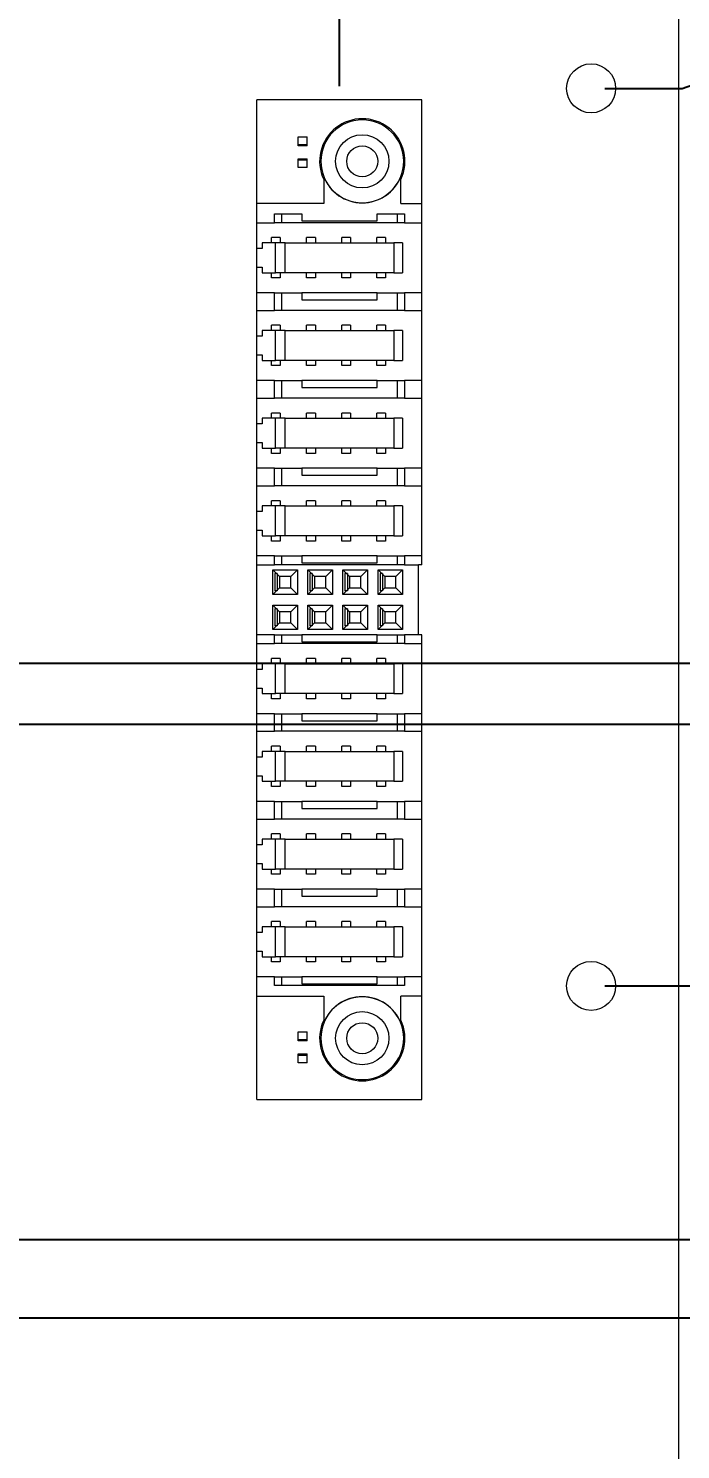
# Model space of a CAD drawing. Header units: millimetres. Extents: x -84 to 500, y -79 to 355.
# Drawn here: x 384.7 to 431.9, y 112.8 to 215.7 of the extents above; entities that cross this region are included whole.
import ezdxf
from ezdxf.lldxf.tags import DXFTag

# ---------------------------------------------------------------- set-up
doc = ezdxf.new("R2010")
doc.units = ezdxf.units.MM
doc.header["$PDSIZE"] = -1
tags = doc.linetypes.add('HIDDEN', pattern=[1.905, 1.27, -0.635]).pattern_tags.tags
tags[6:7] = [DXFTag(74, 4), DXFTag(75, 0), DXFTag(340, '0'), DXFTag(46, 1.0), DXFTag(50, 0.0), DXFTag(44, 0.0), DXFTag(45, 0.0)]
tags[4:5] = [DXFTag(74, 4), DXFTag(75, 0), DXFTag(340, '0'), DXFTag(46, 1.0), DXFTag(50, 0.0), DXFTag(44, 0.0), DXFTag(45, 0.0)]
doc.dimstyles.new('ISO-25', dxfattribs={"dimtxt": 2.5, "dimasz": 2.5, "dimexe": 1.25, "dimexo": 0.625, "dimtad": 1, "dimtxsty": 'Standard', "dimcen": 2.5, "dimadec": 0, "dimazin": 0, "dimtfac": 1, "dimtmove": 0, "dimatfit": 3, "dimfxl": 0, "dimarcsym": 0})

# ---------------------------------------------------------------- blocks, each defined once
blk = doc.blocks.new('*D34')
at = {"color": 0, "linetype": 'ByBlock', "lineweight": -2}
for p, q in [((426.45, 146.35), (440.11, 146.35)), ((440.11, 146.35), (446.71, 141.51)), ((446.71, 141.51), (474.68, 141.51))]:
    blk.add_line(p, q, dxfattribs=at)
at = {"layer": 'DEFPOINTS', "color": 0, "linetype": 'ByBlock'}
blk.add_point((425.45, 146.35), dxfattribs=at)
at = {"color": 0, "linetype": 'ByBlock', "insert": (464.76, 144.79), "char_height": 3.5, "attachment_point": 5}
blk.add_mtext('146,350', dxfattribs=at)
blk = doc.blocks.new('*D103')
at = {"color": 0, "linetype": 'ByBlock', "lineweight": -2}
blk.add_line((392.56, 287.37), (392.56, 345.31), dxfattribs=at)
at = {"layer": 'DEFPOINTS', "color": 0, "linetype": 'ByBlock'}
blk.add_point((392.56, 286.37), dxfattribs=at)
at = {"color": 0, "linetype": 'ByBlock', "insert": (389.29, 334.81), "char_height": 3.5, "attachment_point": 5, "rotation": 90}
blk.add_mtext('392,560', dxfattribs=at)
blk = doc.blocks.new('*D60')
at = {"color": 0, "linetype": 'ByBlock', "lineweight": -2}
for p, q in [((429.69, 279.42), (436.29, 282.06)), ((436.29, 282.06), (465.42, 282.06)), ((399.51, 279.42), (429.69, 279.42))]:
    blk.add_line(p, q, dxfattribs=at)
at = {"layer": 'DEFPOINTS', "color": 0, "linetype": 'ByBlock'}
blk.add_point((398.51, 279.42), dxfattribs=at)
at = {"color": 0, "linetype": 'ByBlock', "insert": (454.92, 285.33), "char_height": 3.5, "attachment_point": 5}
blk.add_mtext('279,420', dxfattribs=at)
blk = doc.blocks.new('*D190')
at = {"color": 0, "linetype": 'ByBlock', "lineweight": -2}
for p, q in [((429.83, 280.62), (436.43, 290.71)), ((436.43, 290.71), (464.96, 290.71)), ((361.26, 280.62), (429.83, 280.62))]:
    blk.add_line(p, q, dxfattribs=at)
at = {"layer": 'DEFPOINTS', "color": 0, "linetype": 'ByBlock'}
blk.add_point((360.26, 280.62), dxfattribs=at)
at = {"color": 0, "linetype": 'ByBlock', "insert": (454.76, 293.98), "char_height": 3.5, "attachment_point": 5}
blk.add_mtext('280,620', dxfattribs=at)
blk = doc.blocks.new('*D116')
at = {"color": 0, "linetype": 'ByBlock', "lineweight": -2}
for p, q in [((400.94, 308.34), (400.94, 337.47)), ((407.24, 301.74), (400.94, 308.34)), ((407.24, 211.51), (407.24, 301.74))]:
    blk.add_line(p, q, dxfattribs=at)
at = {"layer": 'DEFPOINTS', "color": 0, "linetype": 'ByBlock'}
blk.add_point((407.24, 210.51), dxfattribs=at)
at = {"color": 0, "linetype": 'ByBlock', "insert": (397.67, 326.97), "char_height": 3.5, "attachment_point": 5, "rotation": 90}
blk.add_mtext('407,239', dxfattribs=at)
blk = doc.blocks.new('*D91')
at = {"color": 0, "linetype": 'ByBlock', "lineweight": -2}
for p, q in [((439.75, 128), (446.35, 133.07)), ((446.35, 133.07), (473.13, 133.07)), ((355.71, 128), (439.75, 128))]:
    blk.add_line(p, q, dxfattribs=at)
at = {"layer": 'DEFPOINTS', "color": 0, "linetype": 'ByBlock'}
blk.add_point((354.71, 128), dxfattribs=at)
at = {"color": 0, "linetype": 'ByBlock', "insert": (463.8, 136.35), "char_height": 3.5, "attachment_point": 5}
blk.add_mtext('128,000', dxfattribs=at)
blk = doc.blocks.new('*D90')
at = {"color": 0, "linetype": 'ByBlock', "lineweight": -2}
for p, q in [((383.58, 122.31), (443.52, 122.31)), ((443.52, 122.31), (450.13, 119.45)), ((450.13, 119.45), (476.94, 119.45))]:
    blk.add_line(p, q, dxfattribs=at)
at = {"layer": 'DEFPOINTS', "color": 0, "linetype": 'ByBlock'}
blk.add_point((382.58, 122.31), dxfattribs=at)
at = {"color": 0, "linetype": 'ByBlock', "insert": (467.6, 122.72), "char_height": 3.5, "attachment_point": 5}
blk.add_mtext('122,310', dxfattribs=at)
blk = doc.blocks.new('*D87')
at = {"color": 0, "linetype": 'ByBlock', "lineweight": -2}
for p, q in [((355.71, 165.32), (436.66, 165.32)), ((436.66, 165.32), (443.27, 154.33)), ((443.27, 154.33), (471.24, 154.33))]:
    blk.add_line(p, q, dxfattribs=at)
at = {"layer": 'DEFPOINTS', "color": 0, "linetype": 'ByBlock'}
blk.add_point((354.71, 165.32), dxfattribs=at)
at = {"color": 0, "linetype": 'ByBlock', "insert": (461.32, 157.6), "char_height": 3.5, "attachment_point": 5}
blk.add_mtext('165,320', dxfattribs=at)
blk = doc.blocks.new('*D86')
at = {"color": 0, "linetype": 'ByBlock', "lineweight": -2}
for p, q in [((435.68, 169.72), (442.28, 178.62)), ((442.28, 178.62), (470.26, 178.62)), ((383.58, 169.72), (435.68, 169.72))]:
    blk.add_line(p, q, dxfattribs=at)
at = {"layer": 'DEFPOINTS', "color": 0, "linetype": 'ByBlock'}
blk.add_point((382.58, 169.72), dxfattribs=at)
at = {"color": 0, "linetype": 'ByBlock', "insert": (460.33, 181.9), "char_height": 3.5, "attachment_point": 5}
blk.add_mtext('169,720', dxfattribs=at)
blk = doc.blocks.new('*D93')
at = {"color": 0, "linetype": 'ByBlock', "lineweight": -2}
for p, q in [((432.05, 211.35), (437.71, 213.37)), ((437.71, 213.37), (464.53, 213.37)), ((426.45, 211.35), (432.05, 211.35))]:
    blk.add_line(p, q, dxfattribs=at)
at = {"layer": 'DEFPOINTS', "color": 0, "linetype": 'ByBlock'}
blk.add_point((425.45, 211.35), dxfattribs=at)
at = {"color": 0, "linetype": 'ByBlock', "insert": (455.18, 216.64), "char_height": 3.5, "attachment_point": 5}
blk.add_mtext('211,350', dxfattribs=at)
blk = doc.blocks.new('*D94')
at = {"color": 0, "linetype": 'ByBlock', "lineweight": -2}
for p, q in [((432.1, 298.31), (435.87, 300.37)), ((435.87, 300.37), (463.84, 300.37)), ((426.49, 298.31), (432.1, 298.31))]:
    blk.add_line(p, q, dxfattribs=at)
at = {"layer": 'DEFPOINTS', "color": 0, "linetype": 'ByBlock'}
blk.add_point((425.49, 298.31), dxfattribs=at)
at = {"color": 0, "linetype": 'ByBlock', "insert": (453.92, 303.64), "char_height": 3.5, "attachment_point": 5}
blk.add_mtext('298,310', dxfattribs=at)
blk = doc.blocks.new('*D100')
at = {"color": 0, "linetype": 'ByBlock', "lineweight": -2}
for p, q in [((438.4, 304.8), (441.52, 311.94)), ((441.52, 311.94), (469.46, 311.94)), ((432.8, 304.8), (438.4, 304.8))]:
    blk.add_line(p, q, dxfattribs=at)
at = {"layer": 'DEFPOINTS', "color": 0, "linetype": 'ByBlock'}
blk.add_point((431.8, 304.8), dxfattribs=at)
at = {"color": 0, "linetype": 'ByBlock', "insert": (459.56, 315.22), "char_height": 3.5, "attachment_point": 5}
blk.add_mtext('304,800', dxfattribs=at)
blk = doc.blocks.new('*D102')
at = {"color": 0, "linetype": 'ByBlock', "lineweight": -2}
for p, q in [((423.03, 313.81), (423.03, 341.19)), ((431.8, 311.4), (423.03, 313.81)), ((431.8, 305.8), (431.8, 311.4))]:
    blk.add_line(p, q, dxfattribs=at)
at = {"layer": 'DEFPOINTS', "color": 0, "linetype": 'ByBlock'}
blk.add_point((431.8, 304.8), dxfattribs=at)
at = {"color": 0, "linetype": 'ByBlock', "insert": (419.76, 331.56), "char_height": 3.5, "attachment_point": 5, "rotation": 90}
blk.add_mtext('431,800', dxfattribs=at)
blk = doc.blocks.new('*D114')
at = {"color": 0, "linetype": 'ByBlock', "lineweight": -2}
for p, q in [((427.16, 240.58), (433.77, 246.41)), ((433.77, 246.41), (462.9, 246.41)), ((407.05, 240.58), (427.16, 240.58))]:
    blk.add_line(p, q, dxfattribs=at)
at = {"layer": 'DEFPOINTS', "color": 0, "linetype": 'ByBlock'}
blk.add_point((406.05, 240.58), dxfattribs=at)
at = {"color": 0, "linetype": 'ByBlock', "insert": (452.4, 249.69), "char_height": 3.5, "attachment_point": 5}
blk.add_mtext('240,585', dxfattribs=at)

msp = doc.modelspace()

# ---------------------------------------------------------------- linework, layer by layer
at = {"color": 7, "linetype": 'Continuous', "lineweight": 15}
for p, q in [((431.8, 0), (431.8, 304.8)), ((413.208, 210.51), (401.27, 210.51)), ((401.27, 203.017), (401.27, 210.51)), ((413.208, 203.017), (413.208, 210.51)), ((406.096, 204.956), (406.096, 203.017)), ((411.684, 203.017), (411.684, 204.956)), ((401.27, 145.613), (401.27, 203.017)), ((406.096, 203.017), (401.27, 203.017)), ((411.684, 203.017), (413.208, 203.017)), ((413.208, 176.855), (413.208, 203.017)), ((402.54, 201.62), (402.54, 202.255)), ((402.54, 202.255), (404.5085, 202.255)), ((403.048, 202.255), (403.048, 201.62)), ((404.5085, 202.255), (404.5085, 201.747)), ((404.5085, 201.747), (409.9695, 201.747)), ((409.9695, 201.747), (409.9695, 202.255)), ((409.9695, 202.255), (411.938, 202.255)), ((411.43, 201.62), (411.43, 202.255)), ((411.938, 202.255), (411.938, 201.62)), ((411.938, 201.62), (402.54, 201.62)), ((403.302, 200.1595), (411.176, 200.1595)), ((403.302, 198.0005), (403.302, 200.1595)), ((411.176, 200.1595), (411.176, 198.0005)), ((411.176, 198.0005), (403.302, 198.0005)), ((402.54, 195.27), (402.54, 196.54)), ((402.54, 196.54), (404.5085, 196.54)), ((403.048, 196.54), (403.048, 195.27)), ((404.5085, 196.54), (404.5085, 196.032)), ((404.5085, 196.032), (409.9695, 196.032)), ((409.9695, 196.032), (409.9695, 196.54)), ((409.9695, 196.54), (411.938, 196.54)), ((411.43, 195.27), (411.43, 196.54)), ((411.938, 196.54), (411.938, 195.27)), ((411.938, 195.27), (402.54, 195.27)), ((403.302, 193.8095), (411.176, 193.8095)), ((403.302, 191.6505), (403.302, 193.8095)), ((411.176, 193.8095), (411.176, 191.6505)), ((411.176, 191.6505), (403.302, 191.6505)), ((402.54, 188.92), (402.54, 190.19)), ((402.54, 190.19), (404.5085, 190.19)), ((403.048, 190.19), (403.048, 188.92)), ((404.5085, 190.19), (404.5085, 189.682)), ((404.5085, 189.682), (409.9695, 189.682)), ((409.9695, 189.682), (409.9695, 190.19)), ((409.9695, 190.19), (411.938, 190.19)), ((411.43, 188.92), (411.43, 190.19)), ((411.938, 190.19), (411.938, 188.92)), ((411.938, 188.92), (402.54, 188.92)), ((403.302, 185.3005), (403.302, 187.4595)), ((403.302, 187.4595), (411.176, 187.4595)), ((411.176, 187.4595), (411.176, 185.3005)), ((411.176, 185.3005), (403.302, 185.3005)), ((402.54, 182.57), (402.54, 183.84)), ((402.54, 183.84), (404.5085, 183.84)), ((403.048, 183.84), (403.048, 182.57)), ((404.5085, 183.84), (404.5085, 183.332)), ((404.5085, 183.332), (409.9695, 183.332)), ((409.9695, 183.332), (409.9695, 183.84)), ((409.9695, 183.84), (411.938, 183.84)), ((411.43, 182.57), (411.43, 183.84)), ((411.938, 183.84), (411.938, 182.57)), ((411.938, 182.57), (402.54, 182.57)), ((403.302, 181.1095), (411.176, 181.1095)), ((403.302, 178.9505), (403.302, 181.1095)), ((411.176, 181.1095), (411.176, 178.9505)), ((411.176, 178.9505), (403.302, 178.9505)), ((402.54, 176.855), (402.54, 177.49)), ((402.54, 177.49), (404.5085, 177.49)), ((403.048, 177.49), (403.048, 176.855)), ((404.5085, 177.49), (404.5085, 176.982)), ((409.9695, 177.49), (411.938, 177.49)), ((409.9695, 176.982), (409.9695, 177.49)), ((411.43, 176.855), (411.43, 177.49)), ((411.938, 177.49), (411.938, 176.855)), ((402.413, 174.696), (402.413, 176.474)), ((402.8956, 175.9914), (402.413, 176.474)), ((402.413, 176.474), (404.191, 176.474)), ((411.938, 176.855), (402.54, 176.855)), ((402.8956, 175.9914), (402.8956, 175.1786)), ((403.7084, 175.9914), (402.8956, 175.9914)), ((403.7084, 175.9914), (404.191, 176.474)), ((403.7084, 175.1786), (403.7084, 175.9914)), ((404.191, 176.474), (404.191, 174.696)), ((404.5085, 176.982), (409.9695, 176.982)), ((405.4356, 175.9914), (404.953, 176.474)), ((404.953, 176.474), (406.731, 176.474)), ((404.953, 174.696), (404.953, 176.474)), ((406.2484, 175.9914), (405.4356, 175.9914)), ((405.4356, 175.9914), (405.4356, 175.1786)), ((406.2484, 175.9914), (406.731, 176.474)), ((406.2484, 175.1786), (406.2484, 175.9914)), ((406.731, 176.474), (406.731, 174.696)), ((407.9756, 175.9914), (407.493, 176.474)), ((407.493, 176.474), (409.271, 176.474)), ((407.493, 174.696), (407.493, 176.474)), ((408.7884, 175.9914), (407.9756, 175.9914)), ((407.9756, 175.9914), (407.9756, 175.1786)), ((408.7884, 175.9914), (409.271, 176.474)), ((408.7884, 175.1786), (408.7884, 175.9914)), ((409.271, 176.474), (409.271, 174.696)), ((410.5156, 175.9914), (410.033, 176.474)), ((410.033, 176.474), (411.811, 176.474)), ((410.033, 174.696), (410.033, 176.474)), ((411.3284, 175.9914), (410.5156, 175.9914)), ((410.5156, 175.9914), (410.5156, 175.1786)), ((411.3284, 175.9914), (411.811, 176.474)), ((411.3284, 175.1786), (411.3284, 175.9914)), ((411.811, 176.474), (411.811, 174.696)), ((413.208, 176.855), (412.954, 176.855)), ((412.954, 171.775), (412.954, 176.855)), ((402.8956, 175.1786), (402.413, 174.696)), ((402.8956, 175.1786), (403.7084, 175.1786)), ((404.191, 174.696), (403.7084, 175.1786)), ((405.4356, 175.1786), (404.953, 174.696)), ((405.4356, 175.1786), (406.2484, 175.1786)), ((406.731, 174.696), (406.2484, 175.1786)), ((407.9756, 175.1786), (407.493, 174.696)), ((407.9756, 175.1786), (408.7884, 175.1786)), ((409.271, 174.696), (408.7884, 175.1786)), ((410.5156, 175.1786), (410.033, 174.696)), ((410.5156, 175.1786), (411.3284, 175.1786)), ((411.811, 174.696), (411.3284, 175.1786)), ((404.191, 174.696), (402.413, 174.696)), ((402.413, 172.156), (402.413, 173.934)), ((402.8956, 173.4514), (402.413, 173.934)), ((402.413, 173.934), (404.191, 173.934)), ((403.7084, 173.4514), (404.191, 173.934)), ((404.191, 173.934), (404.191, 172.156)), ((406.731, 174.696), (404.953, 174.696)), ((404.953, 172.156), (404.953, 173.934)), ((405.4356, 173.4514), (404.953, 173.934)), ((404.953, 173.934), (406.731, 173.934)), ((406.2484, 173.4514), (406.731, 173.934)), ((406.731, 173.934), (406.731, 172.156)), ((409.271, 174.696), (407.493, 174.696)), ((407.9756, 173.4514), (407.493, 173.934)), ((407.493, 173.934), (409.271, 173.934)), ((407.493, 172.156), (407.493, 173.934)), ((408.7884, 173.4514), (409.271, 173.934)), ((409.271, 173.934), (409.271, 172.156)), ((411.811, 174.696), (410.033, 174.696)), ((410.5156, 173.4514), (410.033, 173.934)), ((410.033, 173.934), (411.811, 173.934)), ((410.033, 172.156), (410.033, 173.934)), ((411.3284, 173.4514), (411.811, 173.934)), ((411.811, 173.934), (411.811, 172.156)), ((402.8956, 173.4514), (402.8956, 172.6386)), ((403.7084, 173.4514), (402.8956, 173.4514)), ((403.7084, 172.6386), (403.7084, 173.4514)), ((405.4356, 173.4514), (405.4356, 172.6386)), ((406.2484, 173.4514), (405.4356, 173.4514)), ((406.2484, 172.6386), (406.2484, 173.4514)), ((408.7884, 173.4514), (407.9756, 173.4514)), ((407.9756, 173.4514), (407.9756, 172.6386)), ((408.7884, 172.6386), (408.7884, 173.4514)), ((411.3284, 173.4514), (410.5156, 173.4514)), ((410.5156, 173.4514), (410.5156, 172.6386)), ((411.3284, 172.6386), (411.3284, 173.4514)), ((402.8956, 172.6386), (402.413, 172.156)), ((404.191, 172.156), (402.413, 172.156)), ((402.8956, 172.6386), (403.7084, 172.6386)), ((404.191, 172.156), (403.7084, 172.6386)), ((405.4356, 172.6386), (404.953, 172.156)), ((406.731, 172.156), (404.953, 172.156)), ((405.4356, 172.6386), (406.2484, 172.6386)), ((406.731, 172.156), (406.2484, 172.6386)), ((407.9756, 172.6386), (407.493, 172.156)), ((409.271, 172.156), (407.493, 172.156)), ((407.9756, 172.6386), (408.7884, 172.6386)), ((409.271, 172.156), (408.7884, 172.6386)), ((410.5156, 172.6386), (410.033, 172.156)), ((411.811, 172.156), (410.033, 172.156)), ((410.5156, 172.6386), (411.3284, 172.6386)), ((411.811, 172.156), (411.3284, 172.6386)), ((402.54, 171.14), (402.54, 171.775)), ((402.54, 171.775), (404.5085, 171.775)), ((411.938, 171.14), (402.54, 171.14)), ((403.048, 171.775), (403.048, 171.14)), ((404.5085, 171.775), (404.5085, 171.267)), ((404.5085, 171.267), (409.9695, 171.267)), ((409.9695, 171.775), (411.938, 171.775)), ((409.9695, 171.267), (409.9695, 171.775)), ((411.43, 171.14), (411.43, 171.775)), ((411.938, 171.775), (411.938, 171.14)), ((413.208, 171.775), (412.954, 171.775)), ((413.208, 145.613), (413.208, 171.775)), ((403.302, 167.5205), (403.302, 169.6795)), ((403.302, 169.6795), (411.176, 169.6795)), ((411.176, 169.6795), (411.176, 167.5205)), ((411.176, 167.5205), (403.302, 167.5205)), ((402.54, 164.79), (402.54, 166.06)), ((402.54, 166.06), (404.5085, 166.06)), ((403.048, 166.06), (403.048, 164.79)), ((404.5085, 166.06), (404.5085, 165.552)), ((409.9695, 165.552), (409.9695, 166.06)), ((409.9695, 166.06), (411.938, 166.06)), ((411.43, 164.79), (411.43, 166.06)), ((411.938, 166.06), (411.938, 164.79)), ((411.938, 164.79), (402.54, 164.79)), ((404.5085, 165.552), (409.9695, 165.552)), ((403.302, 161.1705), (403.302, 163.3295)), ((403.302, 163.3295), (411.176, 163.3295)), ((411.176, 163.3295), (411.176, 161.1705)), ((411.176, 161.1705), (403.302, 161.1705)), ((402.54, 158.44), (402.54, 159.71)), ((402.54, 159.71), (404.5085, 159.71)), ((403.048, 159.71), (403.048, 158.44)), ((404.5085, 159.71), (404.5085, 159.202)), ((409.9695, 159.202), (409.9695, 159.71)), ((409.9695, 159.71), (411.938, 159.71)), ((411.43, 158.44), (411.43, 159.71)), ((411.938, 159.71), (411.938, 158.44)), ((404.5085, 159.202), (409.9695, 159.202)), ((411.938, 158.44), (402.54, 158.44)), ((403.302, 154.8205), (403.302, 156.9795)), ((403.302, 156.9795), (411.176, 156.9795)), ((411.176, 156.9795), (411.176, 154.8205)), ((411.176, 154.8205), (403.302, 154.8205)), ((402.54, 152.09), (402.54, 153.36)), ((402.54, 153.36), (404.5085, 153.36)), ((403.048, 153.36), (403.048, 152.09)), ((404.5085, 153.36), (404.5085, 152.852)), ((409.9695, 153.36), (411.938, 153.36)), ((409.9695, 152.852), (409.9695, 153.36)), ((411.43, 152.09), (411.43, 153.36)), ((411.938, 153.36), (411.938, 152.09)), ((404.5085, 152.852), (409.9695, 152.852)), ((411.938, 152.09), (402.54, 152.09)), ((403.302, 150.6295), (411.176, 150.6295)), ((403.302, 148.4705), (403.302, 150.6295)), ((411.176, 150.6295), (411.176, 148.4705)), ((411.176, 148.4705), (403.302, 148.4705)), ((402.54, 146.375), (402.54, 147.01)), ((402.54, 147.01), (404.5085, 147.01)), ((411.938, 146.375), (402.54, 146.375)), ((403.048, 147.01), (403.048, 146.375)), ((404.5085, 147.01), (404.5085, 146.502)), ((404.5085, 146.502), (409.9695, 146.502)), ((409.9695, 147.01), (411.938, 147.01)), ((409.9695, 146.502), (409.9695, 147.01)), ((411.43, 146.375), (411.43, 147.01)), ((411.938, 147.01), (411.938, 146.375)), ((401.27, 145.613), (406.096, 145.613)), ((401.27, 138.12), (401.27, 145.613)), ((406.096, 145.613), (406.096, 143.674)), ((411.684, 143.674), (411.684, 145.613)), ((413.208, 145.613), (411.684, 145.613)), ((413.208, 138.12), (413.208, 145.613)), ((401.27, 138.12), (413.208, 138.12))]:
    msp.add_line(p, q, dxfattribs=at)
at = {"color": 7, "linetype": 'HIDDEN', "lineweight": 0}
for p, q in [((404.2545, 207.1956), (404.2545, 207.843)), ((404.2545, 207.843), (404.8895, 207.843)), ((404.2545, 207.2842), (404.8895, 207.2842)), ((404.8895, 207.1956), (404.2545, 207.1956)), ((404.8895, 207.1956), (404.8895, 207.843)), ((404.2545, 206.2552), (404.8895, 206.2552)), ((404.2545, 205.6078), (404.2545, 206.2552)), ((404.2545, 206.1666), (404.8895, 206.1666)), ((404.8895, 205.6078), (404.8895, 206.2552)), ((404.8895, 205.6078), (404.2545, 205.6078)), ((401.27, 201.62), (402.54, 201.62)), ((411.938, 201.62), (413.208, 201.62)), ((401.651, 199.7531), (401.27, 199.7531)), ((401.651, 200.1595), (401.651, 199.7531)), ((402.6035, 200.1595), (401.651, 200.1595)), ((402.9591, 200.5405), (402.3241, 200.5405)), ((402.3241, 200.1595), (402.3241, 200.5405)), ((403.302, 200.1595), (402.6035, 200.1595)), ((402.6035, 198.0005), (402.6035, 200.1595)), ((402.9591, 200.5405), (402.9591, 200.1595)), ((404.8641, 200.1595), (404.8641, 200.5405)), ((405.4991, 200.5405), (404.8641, 200.5405)), ((405.4991, 200.5405), (405.4991, 200.1595)), ((407.4041, 200.1595), (407.4041, 200.5405)), ((408.0391, 200.5405), (407.4041, 200.5405)), ((408.0391, 200.5405), (408.0391, 200.1595)), ((410.5791, 200.5405), (409.9441, 200.5405)), ((409.9441, 200.1595), (409.9441, 200.5405)), ((410.5791, 200.5405), (410.5791, 200.1595)), ((411.811, 200.1595), (411.176, 200.1595)), ((411.811, 200.1595), (411.811, 198.0005)), ((401.27, 198.4069), (401.651, 198.4069)), ((401.651, 198.4069), (401.651, 198.0005)), ((401.651, 198.0005), (402.6035, 198.0005)), ((402.3241, 197.6195), (402.3241, 198.0005)), ((402.9591, 197.6195), (402.3241, 197.6195)), ((403.302, 198.0005), (402.6035, 198.0005)), ((402.9591, 198.0005), (402.9591, 197.6195)), ((404.8641, 197.6195), (404.8641, 198.0005)), ((405.4991, 197.6195), (404.8641, 197.6195)), ((405.4991, 198.0005), (405.4991, 197.6195)), ((407.4041, 197.6195), (407.4041, 198.0005)), ((408.0391, 197.6195), (407.4041, 197.6195)), ((408.0391, 198.0005), (408.0391, 197.6195)), ((409.9441, 197.6195), (409.9441, 198.0005)), ((410.5791, 197.6195), (409.9441, 197.6195)), ((410.5791, 198.0005), (410.5791, 197.6195)), ((411.176, 198.0005), (411.811, 198.0005)), ((402.54, 196.54), (401.27, 196.54)), ((409.9695, 196.54), (404.5085, 196.54)), ((413.208, 196.54), (411.938, 196.54)), ((401.27, 195.27), (402.54, 195.27)), ((411.938, 195.27), (413.208, 195.27)), ((401.651, 193.8095), (401.651, 193.4031)), ((402.6035, 193.8095), (401.651, 193.8095)), ((402.9591, 194.1905), (402.3241, 194.1905)), ((402.3241, 193.8095), (402.3241, 194.1905)), ((402.6035, 191.6505), (402.6035, 193.8095)), ((403.302, 193.8095), (402.6035, 193.8095)), ((402.9591, 194.1905), (402.9591, 193.8095)), ((404.8641, 193.8095), (404.8641, 194.1905)), ((405.4991, 194.1905), (404.8641, 194.1905)), ((405.4991, 194.1905), (405.4991, 193.8095)), ((408.0391, 194.1905), (407.4041, 194.1905)), ((407.4041, 193.8095), (407.4041, 194.1905)), ((408.0391, 194.1905), (408.0391, 193.8095)), ((409.9441, 193.8095), (409.9441, 194.1905)), ((410.5791, 194.1905), (409.9441, 194.1905)), ((410.5791, 194.1905), (410.5791, 193.8095)), ((411.811, 193.8095), (411.176, 193.8095)), ((411.811, 193.8095), (411.811, 191.6505)), ((401.651, 193.4031), (401.27, 193.4031)), ((401.27, 192.0569), (401.651, 192.0569)), ((401.651, 192.0569), (401.651, 191.6505)), ((401.651, 191.6505), (402.6035, 191.6505)), ((402.3241, 191.2695), (402.3241, 191.6505)), ((403.302, 191.6505), (402.6035, 191.6505)), ((402.9591, 191.6505), (402.9591, 191.2695)), ((404.8641, 191.2695), (404.8641, 191.6505)), ((405.4991, 191.6505), (405.4991, 191.2695)), ((407.4041, 191.2695), (407.4041, 191.6505)), ((408.0391, 191.6505), (408.0391, 191.2695)), ((409.9441, 191.2695), (409.9441, 191.6505)), ((410.5791, 191.6505), (410.5791, 191.2695)), ((411.176, 191.6505), (411.811, 191.6505)), ((402.9591, 191.2695), (402.3241, 191.2695)), ((405.4991, 191.2695), (404.8641, 191.2695)), ((408.0391, 191.2695), (407.4041, 191.2695)), ((410.5791, 191.2695), (409.9441, 191.2695)), ((402.54, 190.19), (401.27, 190.19)), ((409.9695, 190.19), (404.5085, 190.19)), ((413.208, 190.19), (411.938, 190.19)), ((401.27, 188.92), (402.54, 188.92)), ((411.938, 188.92), (413.208, 188.92)), ((401.651, 187.4595), (401.651, 187.0531)), ((402.6035, 187.4595), (401.651, 187.4595)), ((402.9591, 187.8405), (402.3241, 187.8405)), ((402.3241, 187.4595), (402.3241, 187.8405)), ((403.302, 187.4595), (402.6035, 187.4595)), ((402.6035, 185.3005), (402.6035, 187.4595)), ((402.9591, 187.8405), (402.9591, 187.4595)), ((405.4991, 187.8405), (404.8641, 187.8405)), ((404.8641, 187.4595), (404.8641, 187.8405)), ((405.4991, 187.8405), (405.4991, 187.4595)), ((408.0391, 187.8405), (407.4041, 187.8405)), ((407.4041, 187.4595), (407.4041, 187.8405)), ((408.0391, 187.8405), (408.0391, 187.4595)), ((410.5791, 187.8405), (409.9441, 187.8405)), ((409.9441, 187.4595), (409.9441, 187.8405)), ((410.5791, 187.8405), (410.5791, 187.4595)), ((411.811, 187.4595), (411.176, 187.4595)), ((411.811, 187.4595), (411.811, 185.3005)), ((401.651, 187.0531), (401.27, 187.0531)), ((401.27, 185.7069), (401.651, 185.7069)), ((401.651, 185.7069), (401.651, 185.3005)), ((401.651, 185.3005), (402.6035, 185.3005)), ((402.3241, 184.9195), (402.3241, 185.3005)), ((403.302, 185.3005), (402.6035, 185.3005)), ((402.9591, 185.3005), (402.9591, 184.9195)), ((404.8641, 184.9195), (404.8641, 185.3005)), ((405.4991, 185.3005), (405.4991, 184.9195)), ((407.4041, 184.9195), (407.4041, 185.3005)), ((408.0391, 185.3005), (408.0391, 184.9195)), ((409.9441, 184.9195), (409.9441, 185.3005)), ((410.5791, 185.3005), (410.5791, 184.9195)), ((411.176, 185.3005), (411.811, 185.3005)), ((402.9591, 184.9195), (402.3241, 184.9195)), ((405.4991, 184.9195), (404.8641, 184.9195)), ((408.0391, 184.9195), (407.4041, 184.9195)), ((410.5791, 184.9195), (409.9441, 184.9195)), ((402.54, 183.84), (401.27, 183.84)), ((409.9695, 183.84), (404.5085, 183.84)), ((413.208, 183.84), (411.938, 183.84)), ((401.27, 182.57), (402.54, 182.57)), ((411.938, 182.57), (413.208, 182.57)), ((402.9591, 181.4905), (402.3241, 181.4905)), ((402.3241, 181.1095), (402.3241, 181.4905)), ((402.9591, 181.4905), (402.9591, 181.1095)), ((405.4991, 181.4905), (404.8641, 181.4905)), ((404.8641, 181.1095), (404.8641, 181.4905)), ((405.4991, 181.4905), (405.4991, 181.1095)), ((408.0391, 181.4905), (407.4041, 181.4905)), ((407.4041, 181.1095), (407.4041, 181.4905)), ((408.0391, 181.4905), (408.0391, 181.1095)), ((410.5791, 181.4905), (409.9441, 181.4905)), ((409.9441, 181.1095), (409.9441, 181.4905)), ((410.5791, 181.4905), (410.5791, 181.1095)), ((401.651, 180.7031), (401.27, 180.7031)), ((402.6035, 181.1095), (401.651, 181.1095)), ((401.651, 181.1095), (401.651, 180.7031)), ((402.6035, 178.9505), (402.6035, 181.1095)), ((403.302, 181.1095), (402.6035, 181.1095)), ((411.811, 181.1095), (411.176, 181.1095)), ((411.811, 181.1095), (411.811, 178.9505)), ((401.27, 179.3569), (401.651, 179.3569)), ((401.651, 179.3569), (401.651, 178.9505)), ((401.651, 178.9505), (402.6035, 178.9505)), ((402.3241, 178.5695), (402.3241, 178.9505)), ((402.9591, 178.5695), (402.3241, 178.5695)), ((403.302, 178.9505), (402.6035, 178.9505)), ((402.9591, 178.9505), (402.9591, 178.5695)), ((404.8641, 178.5695), (404.8641, 178.9505)), ((405.4991, 178.5695), (404.8641, 178.5695)), ((405.4991, 178.9505), (405.4991, 178.5695)), ((407.4041, 178.5695), (407.4041, 178.9505)), ((408.0391, 178.5695), (407.4041, 178.5695)), ((408.0391, 178.9505), (408.0391, 178.5695)), ((409.9441, 178.5695), (409.9441, 178.9505)), ((410.5791, 178.5695), (409.9441, 178.5695)), ((410.5791, 178.9505), (410.5791, 178.5695)), ((411.176, 178.9505), (411.811, 178.9505)), ((402.54, 177.49), (401.27, 177.49)), ((409.9695, 177.49), (404.5085, 177.49)), ((413.208, 177.49), (411.938, 177.49)), ((401.27, 176.855), (402.54, 176.855)), ((402.7305, 176.2073), (402.5527, 176.2073)), ((402.5527, 176.2073), (402.5527, 174.9627)), ((402.7305, 176.2073), (402.7305, 174.9627)), ((405.2705, 176.2073), (405.0927, 176.2073)), ((405.0927, 176.2073), (405.0927, 174.9627)), ((405.2705, 176.2073), (405.2705, 174.9627)), ((407.8105, 176.2073), (407.6327, 176.2073)), ((407.6327, 176.2073), (407.6327, 174.9627)), ((407.8105, 176.2073), (407.8105, 174.9627)), ((410.3505, 176.2073), (410.1727, 176.2073)), ((410.1727, 176.2073), (410.1727, 174.9627)), ((410.3505, 176.2073), (410.3505, 174.9627)), ((411.938, 176.855), (412.954, 176.855)), ((402.7305, 174.9627), (402.5527, 174.9627)), ((405.2705, 174.9627), (405.0927, 174.9627)), ((407.8105, 174.9627), (407.6327, 174.9627)), ((410.3505, 174.9627), (410.1727, 174.9627)), ((402.7305, 173.6673), (402.5527, 173.6673)), ((402.5527, 173.6673), (402.5527, 172.4227)), ((402.7305, 173.6673), (402.7305, 172.4227)), ((405.2705, 173.6673), (405.0927, 173.6673)), ((405.0927, 173.6673), (405.0927, 172.4227)), ((405.2705, 173.6673), (405.2705, 172.4227)), ((407.8105, 173.6673), (407.6327, 173.6673)), ((407.6327, 173.6673), (407.6327, 172.4227)), ((407.8105, 173.6673), (407.8105, 172.4227)), ((410.3505, 173.6673), (410.1727, 173.6673)), ((410.1727, 173.6673), (410.1727, 172.4227)), ((410.3505, 173.6673), (410.3505, 172.4227)), ((402.7305, 172.4227), (402.5527, 172.4227)), ((405.2705, 172.4227), (405.0927, 172.4227)), ((407.8105, 172.4227), (407.6327, 172.4227)), ((410.3505, 172.4227), (410.1727, 172.4227)), ((402.54, 171.775), (401.27, 171.775)), ((401.27, 171.14), (402.54, 171.14)), ((409.9695, 171.775), (404.5085, 171.775)), ((412.954, 171.775), (411.938, 171.775)), ((411.938, 171.14), (413.208, 171.14)), ((402.9591, 170.0605), (402.3241, 170.0605)), ((402.3241, 169.6795), (402.3241, 170.0605)), ((402.9591, 170.0605), (402.9591, 169.6795)), ((404.8641, 169.6795), (404.8641, 170.0605)), ((405.4991, 170.0605), (404.8641, 170.0605)), ((405.4991, 170.0605), (405.4991, 169.6795)), ((408.0391, 170.0605), (407.4041, 170.0605)), ((407.4041, 169.6795), (407.4041, 170.0605)), ((408.0391, 170.0605), (408.0391, 169.6795)), ((410.5791, 170.0605), (409.9441, 170.0605)), ((409.9441, 169.6795), (409.9441, 170.0605)), ((410.5791, 170.0605), (410.5791, 169.6795)), ((401.651, 169.2731), (401.27, 169.2731)), ((402.6035, 169.6795), (401.651, 169.6795)), ((401.651, 169.6795), (401.651, 169.2731)), ((403.302, 169.6795), (402.6035, 169.6795)), ((402.6035, 167.5205), (402.6035, 169.6795)), ((411.811, 169.6795), (411.176, 169.6795)), ((411.811, 169.6795), (411.811, 167.5205)), ((401.27, 167.9269), (401.651, 167.9269)), ((401.651, 167.9269), (401.651, 167.5205)), ((401.651, 167.5205), (402.6035, 167.5205)), ((402.3241, 167.1395), (402.3241, 167.5205)), ((402.9591, 167.1395), (402.3241, 167.1395)), ((403.302, 167.5205), (402.6035, 167.5205)), ((402.9591, 167.5205), (402.9591, 167.1395)), ((404.8641, 167.1395), (404.8641, 167.5205)), ((405.4991, 167.1395), (404.8641, 167.1395)), ((405.4991, 167.5205), (405.4991, 167.1395)), ((407.4041, 167.1395), (407.4041, 167.5205)), ((408.0391, 167.1395), (407.4041, 167.1395)), ((408.0391, 167.5205), (408.0391, 167.1395)), ((409.9441, 167.1395), (409.9441, 167.5205)), ((410.5791, 167.1395), (409.9441, 167.1395)), ((410.5791, 167.5205), (410.5791, 167.1395)), ((411.176, 167.5205), (411.811, 167.5205)), ((402.54, 166.06), (401.27, 166.06)), ((409.9695, 166.06), (404.5085, 166.06)), ((413.208, 166.06), (411.938, 166.06)), ((401.27, 164.79), (402.54, 164.79)), ((411.938, 164.79), (413.208, 164.79)), ((402.9591, 163.7105), (402.3241, 163.7105)), ((402.3241, 163.3295), (402.3241, 163.7105)), ((402.9591, 163.7105), (402.9591, 163.3295)), ((405.4991, 163.7105), (404.8641, 163.7105)), ((404.8641, 163.3295), (404.8641, 163.7105)), ((405.4991, 163.7105), (405.4991, 163.3295)), ((408.0391, 163.7105), (407.4041, 163.7105)), ((407.4041, 163.3295), (407.4041, 163.7105)), ((408.0391, 163.7105), (408.0391, 163.3295)), ((410.5791, 163.7105), (409.9441, 163.7105)), ((409.9441, 163.3295), (409.9441, 163.7105)), ((410.5791, 163.7105), (410.5791, 163.3295)), ((401.651, 162.9231), (401.27, 162.9231)), ((402.6035, 163.3295), (401.651, 163.3295)), ((401.651, 163.3295), (401.651, 162.9231)), ((402.6035, 161.1705), (402.6035, 163.3295)), ((403.302, 163.3295), (402.6035, 163.3295)), ((411.811, 163.3295), (411.176, 163.3295)), ((411.811, 163.3295), (411.811, 161.1705)), ((401.27, 161.5769), (401.651, 161.5769)), ((401.651, 161.5769), (401.651, 161.1705)), ((401.651, 161.1705), (402.6035, 161.1705)), ((402.3241, 160.7895), (402.3241, 161.1705)), ((402.9591, 160.7895), (402.3241, 160.7895)), ((403.302, 161.1705), (402.6035, 161.1705)), ((402.9591, 161.1705), (402.9591, 160.7895)), ((404.8641, 160.7895), (404.8641, 161.1705)), ((405.4991, 160.7895), (404.8641, 160.7895)), ((405.4991, 161.1705), (405.4991, 160.7895)), ((407.4041, 160.7895), (407.4041, 161.1705)), ((408.0391, 160.7895), (407.4041, 160.7895)), ((408.0391, 161.1705), (408.0391, 160.7895)), ((409.9441, 160.7895), (409.9441, 161.1705)), ((410.5791, 160.7895), (409.9441, 160.7895)), ((410.5791, 161.1705), (410.5791, 160.7895)), ((411.176, 161.1705), (411.811, 161.1705)), ((402.54, 159.71), (401.27, 159.71)), ((409.9695, 159.71), (404.5085, 159.71)), ((413.208, 159.71), (411.938, 159.71)), ((401.27, 158.44), (402.54, 158.44)), ((411.938, 158.44), (413.208, 158.44)), ((401.651, 156.5731), (401.27, 156.5731)), ((401.651, 156.9795), (401.651, 156.5731)), ((402.6035, 156.9795), (401.651, 156.9795)), ((402.9591, 157.3605), (402.3241, 157.3605)), ((402.3241, 156.9795), (402.3241, 157.3605)), ((402.6035, 154.8205), (402.6035, 156.9795)), ((403.302, 156.9795), (402.6035, 156.9795)), ((402.9591, 157.3605), (402.9591, 156.9795)), ((405.4991, 157.3605), (404.8641, 157.3605)), ((404.8641, 156.9795), (404.8641, 157.3605)), ((405.4991, 157.3605), (405.4991, 156.9795)), ((407.4041, 156.9795), (407.4041, 157.3605)), ((408.0391, 157.3605), (407.4041, 157.3605)), ((408.0391, 157.3605), (408.0391, 156.9795)), ((409.9441, 156.9795), (409.9441, 157.3605)), ((410.5791, 157.3605), (409.9441, 157.3605)), ((410.5791, 157.3605), (410.5791, 156.9795)), ((411.811, 156.9795), (411.176, 156.9795)), ((411.811, 156.9795), (411.811, 154.8205)), ((401.27, 155.2269), (401.651, 155.2269)), ((401.651, 155.2269), (401.651, 154.8205)), ((401.651, 154.8205), (402.6035, 154.8205)), ((402.3241, 154.4395), (402.3241, 154.8205)), ((402.9591, 154.4395), (402.3241, 154.4395)), ((403.302, 154.8205), (402.6035, 154.8205)), ((402.9591, 154.8205), (402.9591, 154.4395)), ((404.8641, 154.4395), (404.8641, 154.8205)), ((405.4991, 154.4395), (404.8641, 154.4395)), ((405.4991, 154.8205), (405.4991, 154.4395)), ((407.4041, 154.4395), (407.4041, 154.8205)), ((408.0391, 154.4395), (407.4041, 154.4395)), ((408.0391, 154.8205), (408.0391, 154.4395)), ((409.9441, 154.4395), (409.9441, 154.8205)), ((410.5791, 154.4395), (409.9441, 154.4395)), ((410.5791, 154.8205), (410.5791, 154.4395)), ((411.176, 154.8205), (411.811, 154.8205)), ((402.54, 153.36), (401.27, 153.36)), ((409.9695, 153.36), (404.5085, 153.36)), ((413.208, 153.36), (411.938, 153.36)), ((401.27, 152.09), (402.54, 152.09)), ((411.938, 152.09), (413.208, 152.09)), ((401.651, 150.6295), (401.651, 150.2231)), ((402.6035, 150.6295), (401.651, 150.6295)), ((402.9591, 151.0105), (402.3241, 151.0105)), ((402.3241, 150.6295), (402.3241, 151.0105)), ((403.302, 150.6295), (402.6035, 150.6295)), ((402.6035, 148.4705), (402.6035, 150.6295)), ((402.9591, 151.0105), (402.9591, 150.6295)), ((405.4991, 151.0105), (404.8641, 151.0105)), ((404.8641, 150.6295), (404.8641, 151.0105)), ((405.4991, 151.0105), (405.4991, 150.6295)), ((408.0391, 151.0105), (407.4041, 151.0105)), ((407.4041, 150.6295), (407.4041, 151.0105)), ((408.0391, 151.0105), (408.0391, 150.6295)), ((410.5791, 151.0105), (409.9441, 151.0105)), ((409.9441, 150.6295), (409.9441, 151.0105)), ((410.5791, 151.0105), (410.5791, 150.6295)), ((411.811, 150.6295), (411.176, 150.6295)), ((411.811, 150.6295), (411.811, 148.4705)), ((401.651, 150.2231), (401.27, 150.2231)), ((401.27, 148.8769), (401.651, 148.8769)), ((401.651, 148.8769), (401.651, 148.4705)), ((401.651, 148.4705), (402.6035, 148.4705)), ((402.3241, 148.0895), (402.3241, 148.4705)), ((403.302, 148.4705), (402.6035, 148.4705)), ((402.9591, 148.4705), (402.9591, 148.0895)), ((404.8641, 148.0895), (404.8641, 148.4705)), ((405.4991, 148.4705), (405.4991, 148.0895)), ((407.4041, 148.0895), (407.4041, 148.4705)), ((408.0391, 148.4705), (408.0391, 148.0895)), ((409.9441, 148.0895), (409.9441, 148.4705)), ((410.5791, 148.4705), (410.5791, 148.0895)), ((411.176, 148.4705), (411.811, 148.4705)), ((402.9591, 148.0895), (402.3241, 148.0895)), ((405.4991, 148.0895), (404.8641, 148.0895)), ((408.0391, 148.0895), (407.4041, 148.0895)), ((410.5791, 148.0895), (409.9441, 148.0895)), ((402.54, 147.01), (401.27, 147.01)), ((409.9695, 147.01), (404.5085, 147.01)), ((413.208, 147.01), (411.938, 147.01)), ((404.2545, 143.0222), (404.8895, 143.0222)), ((404.2545, 142.3748), (404.2545, 143.0222)), ((404.2545, 142.4634), (404.8895, 142.4634)), ((404.8895, 142.3748), (404.2545, 142.3748)), ((404.8895, 142.3748), (404.8895, 143.0222)), ((404.2545, 141.4344), (404.8895, 141.4344)), ((404.2545, 140.787), (404.2545, 141.4344)), ((404.2545, 141.3458), (404.8895, 141.3458)), ((404.8895, 140.787), (404.8895, 141.4344)), ((404.8895, 140.787), (404.2545, 140.787))]:
    msp.add_line(p, q, dxfattribs=at)
at = {"color": 7, "linetype": 'Continuous', "lineweight": 15}
for centre, radius in [((425.45, 211.35), 1.775), ((408.89, 206.065), 1.9266), ((408.89, 206.065), 1.1247), ((425.45, 146.35), 1.775), ((408.89, 142.565), 1.9266), ((408.89, 142.565), 1.1247)]:
    msp.add_circle(centre, radius, dxfattribs=at)
for centre, radius, start, end in [((408.89, 206.065), 3.0861, 334.870436, 205.129564), ((408.89, 206.065), 2.9972, 90, 270), ((408.89, 206.065), 2.9972, 270, 90), ((408.89, 206.065), 3.006, 201.648998, 338.351002), ((408.89, 142.565), 2.9972, 90, 270), ((408.89, 142.565), 3.006, 21.648998, 158.351002), ((408.89, 142.565), 2.9972, 270, 90), ((408.89, 142.565), 3.0861, 154.870436, 25.129564)]:
    msp.add_arc(centre, radius, start, end, dxfattribs=at)

# ---------------------------------------------------------------- dimensions: what is measured, and where the dimension line sits
for feature_location, offset, dtype, picture, middle in [((392.56, 286.37), (0, 36.4157), 1, '*D103', (389.286, 334.8097)), ((431.8, 304.8), (-8.766, 15.614), 1, '*D102', (419.76, 331.563)), ((407.239, 210.51), (-6.298, 104.434), 1, '*D116', (397.667, 326.968)), ((431.8, 304.8), (16.326, 7.1424), 0, '*D100', (459.555, 315.2164)), ((425.4912, 298.3102), (16.9802, 2.0555), 0, '*D94', (453.9179, 303.6397)), ((360.2648, 280.62), (82.7706, 10.0851), 0, '*D190', (454.7618, 293.9791)), ((398.51, 279.42), (44.3857, 2.6391), 0, '*D60', (454.9197, 285.3331)), ((406.0513, 240.585), (34.3199, 5.8296), 0, '*D114', (452.3952, 249.6885)), ((425.45, 211.35), (18.8635, 2.0202), 0, '*D93', (455.1825, 216.6442)), ((382.58, 169.72), (66.3074, 8.9025), 0, '*D86', (460.3339, 181.8965)), ((354.71, 165.32), (95.1614, -10.9915), 0, '*D87', (461.3179, 157.6025)), ((425.45, 146.35), (27.8644, -4.8382), 0, '*D34', (464.7609, 144.7858)), ((354.71, 128), (98.2431, 5.0746), 0, '*D91', (463.8046, 136.3486)), ((382.58, 122.31), (74.1499, -2.8623), 0, '*D90', (467.5989, 122.7217))]:
    dim = msp.add_ordinate_dim(feature_location=feature_location, offset=offset, dtype=dtype, origin=(0, 0), dimstyle='ISO-25', override={"dimtxt": 3.5, "dimasz": 3.302, "dimexe": 1, "dimexo": 1, "dimgap": 1.524, "dimtih": 1, "dimtoh": 1, "dimdec": 3, "dimzin": 0, "dimadec": 2, "dimtdec": 3, "dimtzin": 0})
    dim.commit()
    dim.dimension.update_dxf_attribs({"geometry": picture, "text_midpoint": middle})

doc.saveas('drawing.dxf')
